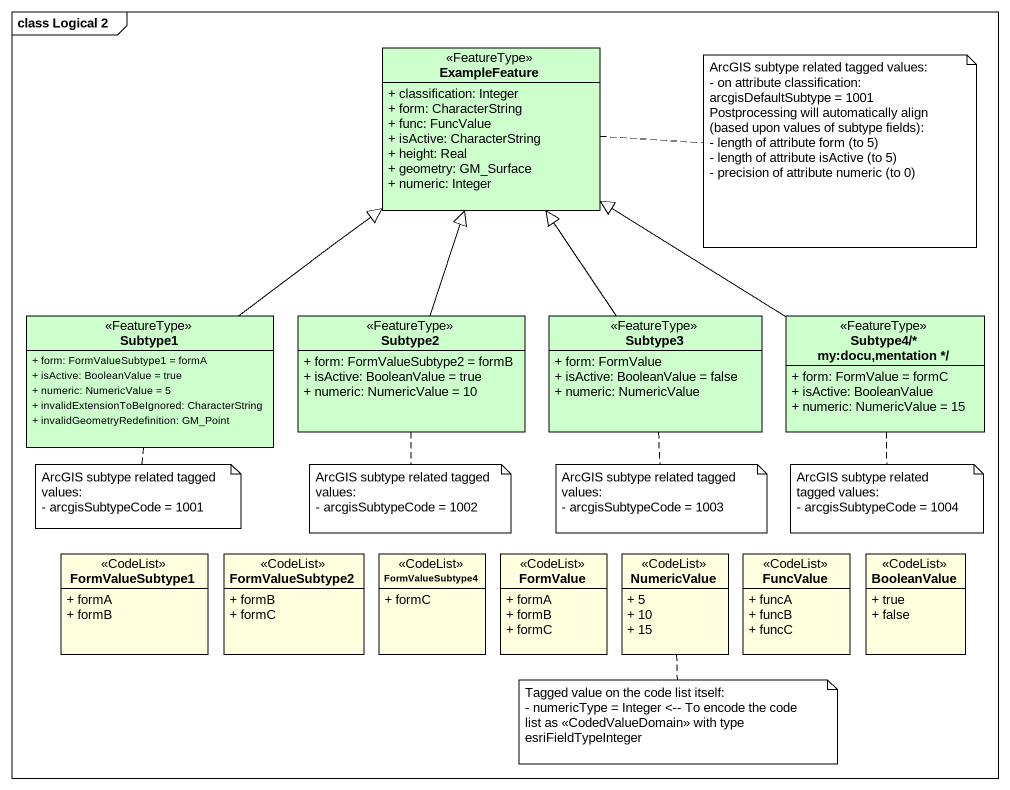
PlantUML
@startuml
mainframe class Logical 2
hide circle
hide empty members
skinparam classAttributeIconSize 0
class ExampleFeature <<FeatureType>> #CCFFCC {
  + classification: Integer
  + form: CharacterString
  + func: FuncValue
  + isActive: CharacterString
  + height: Real
  + geometry: GM_Surface
  + numeric: Integer
}
class Subtype1 <<FeatureType>> #CCFFCC {
  + form: FormValueSubtype1 = formA
  + isActive: BooleanValue = true
  + numeric: NumericValue = 5
  + invalidExtensionToBeIgnored: CharacterString
  + invalidGeometryRedefinition: GM_Point
}
class Subtype2 <<FeatureType>> #CCFFCC {
  + form: FormValueSubtype2 = formB
  + isActive: BooleanValue = true
  + numeric: NumericValue = 10
}
class Subtype3 <<FeatureType>> #CCFFCC {
  + form: FormValue
  + isActive: BooleanValue = false
  + numeric: NumericValue
}
class "Subtype4/* my:docu,mentation */" as Subtype4_my_docu_mentation <<FeatureType>> #CCFFCC {
  + form: FormValue = formC
  + isActive: BooleanValue
  + numeric: NumericValue = 15
}
class FormValueSubtype1 <<CodeList>> #FFFFE0 {
  + formA
  + formB
}
class FormValueSubtype2 <<CodeList>> #FFFFE0 {
  + formB
  + formC
}
class FormValueSubtype4 <<CodeList>> #FFFFE0 {
  + formC
}
class FormValue <<CodeList>> #FFFFE0 {
  + formA
  + formB
  + formC
}
class NumericValue <<CodeList>> #FFFFE0 {
  + 5
  + 10
  + 15
}
class FuncValue <<CodeList>> #FFFFE0 {
  + funcA
  + funcB
  + funcC
}
class BooleanValue <<CodeList>> #FFFFE0 {
  + true
  + false
}
Subtype1 -up-|> ExampleFeature
Subtype2 -up-|> ExampleFeature
Subtype3 -up-|> ExampleFeature
Subtype4_my_docu_mentation -up-|> ExampleFeature
note right of ExampleFeature
  ArcGIS subtype related tagged values:
  - on attribute classification: arcgisDefaultSubtype = 1001
  Postprocessing will automatically align (based upon values of subtype fields):
  - length of attribute form (to 5)
  - length of attribute isActive (to 5)
  - precision of attribute numeric (to 0)
end note
note bottom of Subtype1
  ArcGIS subtype related tagged values:
  - arcgisSubtypeCode = 1001
end note
note bottom of Subtype2
  ArcGIS subtype related tagged values:
  - arcgisSubtypeCode = 1002
end note
note bottom of Subtype3
  ArcGIS subtype related tagged values:
  - arcgisSubtypeCode = 1003
end note
note bottom of Subtype4_my_docu_mentation
  ArcGIS subtype related tagged values:
  - arcgisSubtypeCode = 1004
end note
note bottom of NumericValue
  Tagged value on the code list itself:
  - numericType = Integer <-- To encode the code list as <<CodedValueDomain>> with type esriFieldTypeInteger
end note
@enduml
